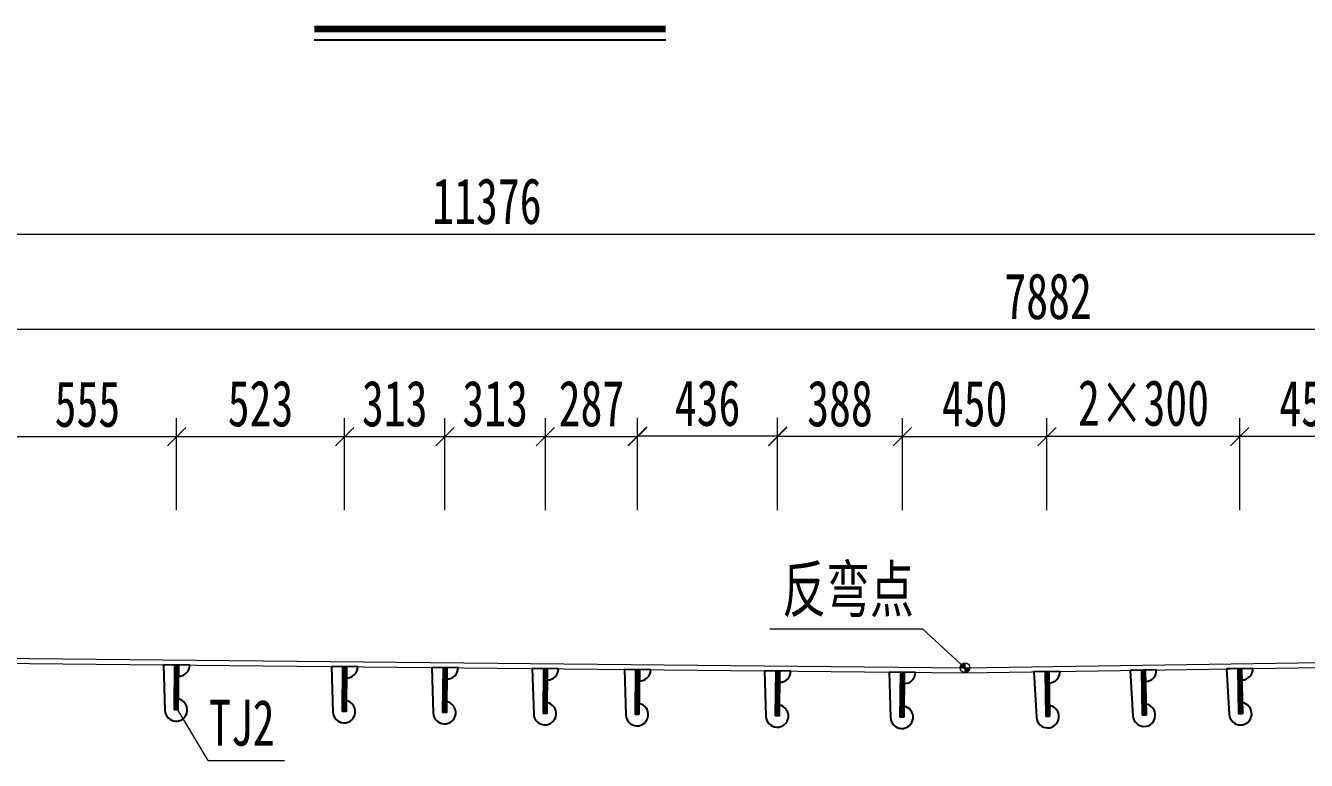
# Model space of a CAD drawing. Header units: millimetres. Extents: x 44597 to 300567, y -113054 to 73044.
# Drawn here: x 122285 to 126272, y -97247 to -94960 of the extents above; entities that cross this region are included whole.
import ezdxf
from ezdxf.enums import TextEntityAlignment as Align

# ---------------------------------------------------------------- set-up
doc = ezdxf.new("R2010")
doc.units = ezdxf.units.MM
doc.layers.get('Defpoints').update_dxf_attribs({"color": 8})
for name, color, linetype, lineweight in [('文字', 7, 'Continuous', 15), ('细实线', 4, 'Continuous', 15), ('钢板粗线', 1, 'Continuous', 25), ('钢板细线', 6, 'Continuous', 15)]:
    doc.layers.add(name, color=color, linetype=linetype, lineweight=lineweight)
doc.styles.add('111', font='', dxfattribs={"width": 0.7})
doc.styles.add('BM_Dim', font='', dxfattribs={"width": 0.85})
doc.styles.get('111').set_extended_font_data('仿宋_GB2312')
doc.styles.get('BM_Dim').set_extended_font_data('仿宋_GB2312')
doc.dimstyles.new('200', dxfattribs={"dimscale": 0, "dimtxt": 2.5, "dimasz": 1, "dimexe": 1, "dimexo": 1, "dimgap": 0.6, "dimtad": 1, "dimdec": 0, "dimdsep": 46, "dimtxsty": '111', "dimblk": 'OBLIQUE', "dimcen": 0, "dimclrd": 4, "dimclre": 4, "dimclrt": 4, "dimadec": 1, "dimazin": 2, "dimtfac": 1, "dimtdec": 0, "dimtix": 1, "dimtmove": 2, "dimatfit": 3, "dimfxl": 4, "dimfxlon": 1, "dimtolj": 1, "dimlwd": -1, "dimlwe": -1, "dimarcsym": 0})

# ---------------------------------------------------------------- blocks, each defined once
blk = doc.blocks.new('_Oblique')
at = {"color": 0, "linetype": 'ByBlock', "lineweight": -2}
blk.add_line((-0.5, -0.5), (0.5, 0.5), dxfattribs=at)
blk = doc.blocks.new('*D2928')
at = {"layer": 'Defpoints', "color": 0, "transparency": 16777216}
for p in [(129409.2, -95905.4), (129409.2, -96890.8), (121526.9, -96922.1)]:
    blk.add_point(p, dxfattribs=at)
at = {"layer": '细实线', "color": 4, "transparency": 16777216}
for p, q in [((121526.9, -96134), (121526.9, -95848.3)), ((129409.2, -96134), (129409.2, -95848.3)), ((121526.9, -95905.4), (129409.2, -95905.4))]:
    blk.add_line(p, q, dxfattribs=at)
at = {"layer": '细实线', "color": 4, "transparency": 16777216, "xscale": 57.14285714285715, "yscale": 57.14285714285715, "zscale": 57.14285714285715, "rotation": 180}
blk.add_blockref('_Oblique', (121526.9, -95905.4), dxfattribs=at)
at = {"layer": '细实线', "color": 4, "transparency": 16777216, "xscale": 57.14285714285715, "yscale": 57.14285714285715, "zscale": 57.14285714285715}
blk.add_blockref('_Oblique', (129409.2, -95905.4), dxfattribs=at)
at = {"layer": '细实线', "color": 4, "transparency": 16777216, "insert": (125468, -95803.2), "char_height": 142.86, "attachment_point": 5, "style": '111'}
blk.add_mtext('\\A1;7882', dxfattribs=at)
blk = doc.blocks.new('*D2937')
at = {"layer": 'Defpoints', "color": 0, "transparency": 16777216}
for p in [(124189.8, -96239.3), (123903.1, -96874), (124189.8, -96964.8)]:
    blk.add_point(p, dxfattribs=at)
at = {"layer": '细实线', "color": 4, "transparency": 16777216}
for p, q in [((123903.1, -96467.9), (123903.1, -96182.2)), ((124189.8, -96467.9), (124189.8, -96182.2)), ((123903.1, -96239.3), (124189.8, -96239.3))]:
    blk.add_line(p, q, dxfattribs=at)
at = {"layer": '细实线', "color": 4, "transparency": 16777216, "xscale": 57.14285714285715, "yscale": 57.14285714285715, "zscale": 57.14285714285715, "rotation": 180}
blk.add_blockref('_Oblique', (123903.1, -96239.3), dxfattribs=at)
at = {"layer": '细实线', "color": 4, "transparency": 16777216, "xscale": 57.14285714285715, "yscale": 57.14285714285715, "zscale": 57.14285714285715}
blk.add_blockref('_Oblique', (124189.8, -96239.3), dxfattribs=at)
at = {"layer": '细实线', "color": 4, "transparency": 16777216, "insert": (124046.5, -96137.1), "char_height": 142.86, "attachment_point": 5, "style": '111'}
blk.add_mtext('\\A1;287', dxfattribs=at)
blk = doc.blocks.new('*D2938')
at = {"layer": 'Defpoints', "color": 0, "transparency": 16777216}
for p in [(125464.4, -96239.3), (125014.2, -96973), (125464.4, -96971.1)]:
    blk.add_point(p, dxfattribs=at)
at = {"layer": '细实线', "color": 4, "transparency": 16777216}
for p, q in [((125014.2, -96467.9), (125014.2, -96182.2)), ((125464.4, -96467.9), (125464.4, -96182.2)), ((125014.2, -96239.3), (125464.4, -96239.3))]:
    blk.add_line(p, q, dxfattribs=at)
at = {"layer": '细实线', "color": 4, "transparency": 16777216, "xscale": 57.14285714285715, "yscale": 57.14285714285715, "zscale": 57.14285714285715, "rotation": 180}
blk.add_blockref('_Oblique', (125014.2, -96239.3), dxfattribs=at)
at = {"layer": '细实线', "color": 4, "transparency": 16777216, "xscale": 57.14285714285715, "yscale": 57.14285714285715, "zscale": 57.14285714285715}
blk.add_blockref('_Oblique', (125464.4, -96239.3), dxfattribs=at)
at = {"layer": '细实线', "color": 4, "transparency": 16777216, "insert": (125239.3, -96137.1), "char_height": 142.86, "attachment_point": 5, "style": '111'}
blk.add_mtext('\\A1;450', dxfattribs=at)
blk = doc.blocks.new('12-140加劲 有过焊孔')
at = {"layer": 'Defpoints'}
blk.add_line((0, 0), (0, 140), dxfattribs=at)
at = {"layer": '钢板粗线', "color": 7}
for p, q in [((-6, 0), (-6, 140)), ((-6, 140), (6, 140)), ((6, 0), (6, 140)), ((41, 0), (35, 141.5)), ((-41, 0), (41, 0))]:
    blk.add_line(p, q, dxfattribs=at)
for centre, start, end in [((0, 140), 2.441, 260.1291), ((-6, 0), 90, 180)]:
    blk.add_arc(centre, 35, start, end, dxfattribs=at)
blk = doc.blocks.new('*D895')
at = {"layer": 'Defpoints', "color": 0, "transparency": 16777216}
for p in [(-3982.9, 647.1), (-3982.9, -75.7), (-3532.4, -61.6)]:
    blk.add_point(p, dxfattribs=at)
at = {"layer": '细实线', "color": 4, "transparency": 16777216}
for p, q in [((-3982.9, 418.5), (-3982.9, 704.2)), ((-3532.4, 418.5), (-3532.4, 704.2)), ((-3532.4, 647.1), (-3982.9, 647.1))]:
    blk.add_line(p, q, dxfattribs=at)
at = {"layer": '细实线', "color": 4, "transparency": 16777216, "xscale": 57.14285714285715, "yscale": 57.14285714285715, "zscale": 57.14285714285715, "rotation": 180}
blk.add_blockref('_Oblique', (-3982.9, 647.1), dxfattribs=at)
at = {"layer": '细实线', "color": 4, "transparency": 16777216, "xscale": 57.14285714285715, "yscale": 57.14285714285715, "zscale": 57.14285714285715}
blk.add_blockref('_Oblique', (-3532.4, 647.1), dxfattribs=at)
at = {"layer": '细实线', "color": 4, "transparency": 16777216, "insert": (-3757.7, 749.3), "char_height": 142.86, "attachment_point": 5, "style": '111'}
blk.add_mtext('\\A1;450', dxfattribs=at)
blk = doc.blocks.new('*D896')
at = {"layer": 'Defpoints', "color": 0, "transparency": 16777216}
for p in [(-4582.9, 647.1), (-3982.9, -75.7), (-4582.9, -84.7)]:
    blk.add_point(p, dxfattribs=at)
at = {"layer": '细实线', "color": 4, "transparency": 16777216}
for p, q in [((-4582.9, 418.5), (-4582.9, 704.2)), ((-3982.9, 418.5), (-3982.9, 704.2)), ((-3982.9, 647.1), (-4582.9, 647.1))]:
    blk.add_line(p, q, dxfattribs=at)
at = {"layer": '细实线', "color": 4, "transparency": 16777216, "xscale": 57.14285714285715, "yscale": 57.14285714285715, "zscale": 57.14285714285715, "rotation": 180}
blk.add_blockref('_Oblique', (-4582.9, 647.1), dxfattribs=at)
at = {"layer": '细实线', "color": 4, "transparency": 16777216, "xscale": 57.14285714285715, "yscale": 57.14285714285715, "zscale": 57.14285714285715}
blk.add_blockref('_Oblique', (-3982.9, 647.1), dxfattribs=at)
at = {"layer": '细实线', "color": 4, "transparency": 16777216, "insert": (-4282.4, 751), "char_height": 142.86, "attachment_point": 5, "style": '111'}
blk.add_mtext('\\A1;2×300', dxfattribs=at)
blk = doc.blocks.new('...')
at = {"layer": '细实线'}
h = blk.add_hatch(color=256, dxfattribs=at)
h.dxf.hatch_style = 1
h.paths.add_polyline_path([(-15.3, 0, -0.414214), (0, 15.3), (0, 0)])
h.paths.add_polyline_path([(0, -15.3), (0, 0), (15.3, 0, -0.414214)])
for p, q in [((0, 15.3), (0, -15.3)), ((-15.3, 0), (15.3, 0))]:
    blk.add_line(p, q, dxfattribs=at)
blk.add_circle((0, 0), 15.3, dxfattribs=at)
blk = doc.blocks.new('*D2945')
at = {"layer": 'Defpoints', "color": 0, "transparency": 16777216}
for p in [(123590.4, -96239.3), (123277.8, -96878.7), (123590.4, -96874)]:
    blk.add_point(p, dxfattribs=at)
at = {"layer": '细实线', "color": 4, "transparency": 16777216}
for p, q in [((123277.8, -96467.9), (123277.8, -96182.2)), ((123590.4, -96467.9), (123590.4, -96182.2)), ((123277.8, -96239.3), (123590.4, -96239.3))]:
    blk.add_line(p, q, dxfattribs=at)
at = {"layer": '细实线', "color": 4, "transparency": 16777216, "xscale": 57.14285714285715, "yscale": 57.14285714285715, "zscale": 57.14285714285715, "rotation": 180}
blk.add_blockref('_Oblique', (123277.8, -96239.3), dxfattribs=at)
at = {"layer": '细实线', "color": 4, "transparency": 16777216, "xscale": 57.14285714285715, "yscale": 57.14285714285715, "zscale": 57.14285714285715}
blk.add_blockref('_Oblique', (123590.4, -96239.3), dxfattribs=at)
at = {"layer": '细实线', "color": 4, "transparency": 16777216, "insert": (123434.1, -96137.1), "char_height": 142.86, "attachment_point": 5, "style": '111'}
blk.add_mtext('\\A1;313', dxfattribs=at)
blk = doc.blocks.new('*D2950')
at = {"layer": 'Defpoints', "color": 0, "transparency": 16777216}
for p in [(124626.1, -96239.3), (124626.1, -96943.8), (125014.2, -96973)]:
    blk.add_point(p, dxfattribs=at)
at = {"layer": '细实线', "color": 4, "transparency": 16777216}
for p, q in [((124626.1, -96467.9), (124626.1, -96182.2)), ((125014.2, -96467.9), (125014.2, -96182.2)), ((125014.2, -96239.3), (124626.1, -96239.3))]:
    blk.add_line(p, q, dxfattribs=at)
at = {"layer": '细实线', "color": 4, "transparency": 16777216, "xscale": 57.14285714285715, "yscale": 57.14285714285715, "zscale": 57.14285714285715, "rotation": 180}
blk.add_blockref('_Oblique', (124626.1, -96239.3), dxfattribs=at)
at = {"layer": '细实线', "color": 4, "transparency": 16777216, "xscale": 57.14285714285715, "yscale": 57.14285714285715, "zscale": 57.14285714285715}
blk.add_blockref('_Oblique', (125014.2, -96239.3), dxfattribs=at)
at = {"layer": '细实线', "color": 4, "transparency": 16777216, "insert": (124820.1, -96137.1), "char_height": 142.86, "attachment_point": 5, "style": '111'}
blk.add_mtext('\\A1;388', dxfattribs=at)
blk = doc.blocks.new('*D2951')
at = {"layer": 'Defpoints', "color": 0, "transparency": 16777216}
for p in [(124189.8, -96238), (124626.1, -96943.8), (124189.8, -96964.8)]:
    blk.add_point(p, dxfattribs=at)
at = {"layer": '细实线', "color": 4, "transparency": 16777216}
for p, q in [((124189.8, -96466.6), (124189.8, -96180.8)), ((124626.1, -96466.6), (124626.1, -96180.8)), ((124626.1, -96238), (124189.8, -96238))]:
    blk.add_line(p, q, dxfattribs=at)
at = {"layer": '细实线', "color": 4, "transparency": 16777216, "xscale": 57.14285714285715, "yscale": 57.14285714285715, "zscale": 57.14285714285715, "rotation": 180}
blk.add_blockref('_Oblique', (124189.8, -96238), dxfattribs=at)
at = {"layer": '细实线', "color": 4, "transparency": 16777216, "xscale": 57.14285714285715, "yscale": 57.14285714285715, "zscale": 57.14285714285715}
blk.add_blockref('_Oblique', (124626.1, -96238), dxfattribs=at)
at = {"layer": '细实线', "color": 4, "transparency": 16777216, "insert": (124408, -96135.7), "char_height": 142.86, "attachment_point": 5, "style": '111'}
blk.add_mtext('\\A1;436', dxfattribs=at)
blk = doc.blocks.new('*D2954')
at = {"layer": 'Defpoints', "color": 0, "transparency": 16777216}
for p in [(129409.2, -95609.3), (118033, -96066.9), (129409.2, -96923.4)]:
    blk.add_point(p, dxfattribs=at)
at = {"layer": '细实线', "color": 4, "transparency": 16777216}
for p, q in [((118033, -95837.9), (118033, -95552.2)), ((129409.2, -95837.9), (129409.2, -95552.2)), ((118033, -95609.3), (129409.2, -95609.3))]:
    blk.add_line(p, q, dxfattribs=at)
at = {"layer": '细实线', "color": 4, "transparency": 16777216, "xscale": 57.14285714285715, "yscale": 57.14285714285715, "zscale": 57.14285714285715, "rotation": 180}
blk.add_blockref('_Oblique', (118033, -95609.3), dxfattribs=at)
at = {"layer": '细实线', "color": 4, "transparency": 16777216, "xscale": 57.14285714285715, "yscale": 57.14285714285715, "zscale": 57.14285714285715}
blk.add_blockref('_Oblique', (129409.2, -95609.3), dxfattribs=at)
at = {"layer": '细实线', "color": 4, "transparency": 16777216, "insert": (123721.1, -95507.1), "char_height": 142.86, "attachment_point": 5, "style": '111'}
blk.add_mtext('\\A1;11376', dxfattribs=at)
blk = doc.blocks.new('*D2959')
at = {"layer": 'Defpoints', "color": 0, "transparency": 16777216}
for p in [(122754.8, -96239.3), (122754.8, -96851.6), (122199.9, -96899.4)]:
    blk.add_point(p, dxfattribs=at)
at = {"layer": '细实线', "color": 4, "transparency": 16777216}
for p, q in [((122199.9, -96467.9), (122199.9, -96182.2)), ((122754.8, -96467.9), (122754.8, -96182.2)), ((122199.9, -96239.3), (122754.8, -96239.3))]:
    blk.add_line(p, q, dxfattribs=at)
at = {"layer": '细实线', "color": 4, "transparency": 16777216, "xscale": 57.14285714285715, "yscale": 57.14285714285715, "zscale": 57.14285714285715, "rotation": 180}
blk.add_blockref('_Oblique', (122199.9, -96239.3), dxfattribs=at)
at = {"layer": '细实线', "color": 4, "transparency": 16777216, "xscale": 57.14285714285715, "yscale": 57.14285714285715, "zscale": 57.14285714285715}
blk.add_blockref('_Oblique', (122754.8, -96239.3), dxfattribs=at)
at = {"layer": '细实线', "color": 4, "transparency": 16777216, "insert": (122477.4, -96138.6), "char_height": 142.86, "attachment_point": 5, "style": '111'}
blk.add_mtext('\\A1;555', dxfattribs=at)
blk = doc.blocks.new('*D2960')
at = {"layer": 'Defpoints', "color": 0, "transparency": 16777216}
for p in [(123277.8, -96239.3), (123277.8, -96844.1), (122754.8, -96899.4)]:
    blk.add_point(p, dxfattribs=at)
at = {"layer": '细实线', "color": 4, "transparency": 16777216}
for p, q in [((122754.8, -96467.9), (122754.8, -96182.2)), ((123277.8, -96467.9), (123277.8, -96182.2)), ((122754.8, -96239.3), (123277.8, -96239.3))]:
    blk.add_line(p, q, dxfattribs=at)
at = {"layer": '细实线', "color": 4, "transparency": 16777216, "xscale": 57.14285714285715, "yscale": 57.14285714285715, "zscale": 57.14285714285715, "rotation": 180}
blk.add_blockref('_Oblique', (122754.8, -96239.3), dxfattribs=at)
at = {"layer": '细实线', "color": 4, "transparency": 16777216, "xscale": 57.14285714285715, "yscale": 57.14285714285715, "zscale": 57.14285714285715}
blk.add_blockref('_Oblique', (123277.8, -96239.3), dxfattribs=at)
at = {"layer": '细实线', "color": 4, "transparency": 16777216, "insert": (123016.3, -96137.1), "char_height": 142.86, "attachment_point": 5, "style": '111'}
blk.add_mtext('\\A1;523', dxfattribs=at)
blk = doc.blocks.new('*D2961')
at = {"layer": 'Defpoints', "color": 0, "transparency": 16777216}
for p in [(123903.1, -96239.3), (123590.4, -96878.7), (123903.1, -96874)]:
    blk.add_point(p, dxfattribs=at)
at = {"layer": '细实线', "color": 4, "transparency": 16777216}
for p, q in [((123590.4, -96467.9), (123590.4, -96182.2)), ((123903.1, -96467.9), (123903.1, -96182.2)), ((123590.4, -96239.3), (123903.1, -96239.3))]:
    blk.add_line(p, q, dxfattribs=at)
at = {"layer": '细实线', "color": 4, "transparency": 16777216, "xscale": 57.14285714285715, "yscale": 57.14285714285715, "zscale": 57.14285714285715, "rotation": 180}
blk.add_blockref('_Oblique', (123590.4, -96239.3), dxfattribs=at)
at = {"layer": '细实线', "color": 4, "transparency": 16777216, "xscale": 57.14285714285715, "yscale": 57.14285714285715, "zscale": 57.14285714285715}
blk.add_blockref('_Oblique', (123903.1, -96239.3), dxfattribs=at)
at = {"layer": '细实线', "color": 4, "transparency": 16777216, "insert": (123746.8, -96137.1), "char_height": 142.86, "attachment_point": 5, "style": '111'}
blk.add_mtext('\\A1;313', dxfattribs=at)
blk = doc.blocks.new('AAA')
at = {"layer": '细实线'}
for p, q in [((-5445.4, 48.6), (-4970.7, 48.6)), ((-4970.7, 48.6), (-4838.1, -72.6))]:
    blk.add_line(p, q, dxfattribs=at)
blk.add_blockref('...', (-4838.1, -72.6), dxfattribs=at)
at = {"layer": '细实线', "rotation": 180.9806856942545}
for p in [(-4282.9, -80.2), (-3982.9, -75.7), (-4582.9, -84.7)]:
    blk.add_blockref('12-140加劲 有过焊孔', p, dxfattribs=at)
at = {"layer": '文字', "style": 'BM_Dim', "width": 0.7}
blk.add_text('反弯点', height=142.86, dxfattribs=at).set_placement((-5202.1, 57.7), align=Align.BOTTOM_CENTER)
at = {"layer": '细实线'}
dim = blk.add_linear_dim(base=(-4582.9, 647.1), p1=(-3982.9, -75.7), p2=(-4582.9, -84.7), text='2×300', dimstyle='200', override={"dimscale": 57.142857, "dimtxsty": '111', "dimblk": 'Oblique'}, dxfattribs=at)
dim.commit()
dim.dimension.update_dxf_attribs({"geometry": '*D896', "text_midpoint": (-4282.4, 751), "dimtype": 160})
dim = blk.add_linear_dim(base=(-3982.9016, 647.1016), p1=(-3532.4454, -61.5675), p2=(-3982.9016, -75.6595), dimstyle='200', override={"dimscale": 57.142857, "dimtxsty": '111', "dimblk": 'Oblique'}, dxfattribs=at)
dim.commit()
dim.dimension.update_dxf_attribs({"geometry": '*D895', "text_midpoint": (-3757.6735, 749.341)})

msp = doc.modelspace()

# ---------------------------------------------------------------- linework, layer by layer
at = {"color": 4}
msp.add_line((123183.3, -95004.5), (124277.5, -95004.5), dxfattribs=at)
at = {"color": 6, "const_width": 20.6, "elevation": 0}
msp.add_lwpolyline([(123183.3, -94970.2), (124277.5, -94970.2)], dxfattribs=at)
at = {"layer": '细实线'}
for q in [(122759.4, -97090.4), (123091.1, -97247.3)]:
    msp.add_line((122853.2, -97247.3), q, dxfattribs=at)
at = {"layer": '钢板细线'}
for points in [[(118033, -96887.1), (125209.2, -96959), (130047.3, -96886.4)], [(118033, -96903.1), (125209.2, -96975), (130047.3, -96902.4)]]:
    msp.add_lwpolyline(points, dxfattribs=at)

# ---------------------------------------------------------------- block references
at = {"layer": '细实线'}
msp.add_blockref('AAA', (130047.3, -96886.4), dxfattribs=at)
at = {"layer": '细实线', "rotation": 179.4262908401}
for p in [(122754.8, -96950.4), (123277.8, -96955.6), (123590.4, -96958.8), (123903.1, -96961.9), (124189.8, -96964.8), (124626.1, -96969.1), (125014.2, -96973)]:
    msp.add_blockref('12-140加劲 有过焊孔', p, dxfattribs=at)

# ---------------------------------------------------------------- texts
at = {"layer": '文字', "style": 'BM_Dim', "width": 0.7}
msp.add_text('TJ2', height=142.86, dxfattribs=at).set_placement((122958.1, -97244.3), align=Align.BOTTOM_CENTER)

# ---------------------------------------------------------------- dimensions: what is measured, and where the dimension line sits
at = {"layer": '细实线'}
for base, p1, p2, override, picture, middle in [((129409.2, -95609.3), (118033, -96066.9), (129409.2, -96923.4), {"dimscale": 57.142857, "dimtxsty": '111', "dimblk": 'Oblique'}, '*D2954', (123721.1, -95507.1)), ((129409.2, -95905.4), (121526.9, -96922.1), (129409.2, -96890.8), {"dimscale": 57.142857, "dimtxsty": '111', "dimblk": 'Oblique'}, '*D2928', (125468, -95803.2)), ((123277.8, -96239.3), (122754.8, -96899.4), (123277.8, -96844.1), {"dimscale": 57.142857, "dimblk": 'Oblique'}, '*D2960', (123016.3, -96137.1)), ((123590.4, -96239.3), (123277.8, -96878.7), (123590.4, -96874), {"dimscale": 57.142857, "dimblk": 'Oblique'}, '*D2945', (123434.1, -96137.1)), ((123903.1, -96239.3), (123590.4, -96878.7), (123903.1, -96874), {"dimscale": 57.142857, "dimblk": 'Oblique'}, '*D2961', (123746.8, -96137.1)), ((124189.8, -96239.3), (123903.1, -96874), (124189.8, -96964.8), {"dimscale": 57.142857, "dimblk": 'Oblique'}, '*D2937', (124046.5, -96137.1)), ((124189.8, -96238), (124626.1, -96943.8), (124189.8, -96964.8), {"dimscale": 57.142857, "dimblk": 'Oblique'}, '*D2951', (124408, -96135.7)), ((124626.1, -96239.3), (125014.2, -96973), (124626.1, -96943.8), {"dimscale": 57.142857, "dimblk": 'Oblique'}, '*D2950', (124820.1, -96137.1)), ((125464.4, -96239.3), (125014.2, -96973), (125464.4, -96971.1), {"dimscale": 57.142857, "dimtxsty": '111', "dimblk": 'Oblique'}, '*D2938', (125239.3, -96137.1)), ((122754.8, -96239.3), (122199.9, -96899.4), (122754.8, -96851.6), {"dimscale": 57.142857, "dimblk": 'Oblique'}, '*D2959', (122477.4, -96138.6))]:
    dim = msp.add_linear_dim(base=base, p1=p1, p2=p2, dimstyle='200', override=override, dxfattribs=at)
    dim.commit()
    dim.dimension.update_dxf_attribs({"geometry": picture, "text_midpoint": middle})

doc.saveas('drawing.dxf')
